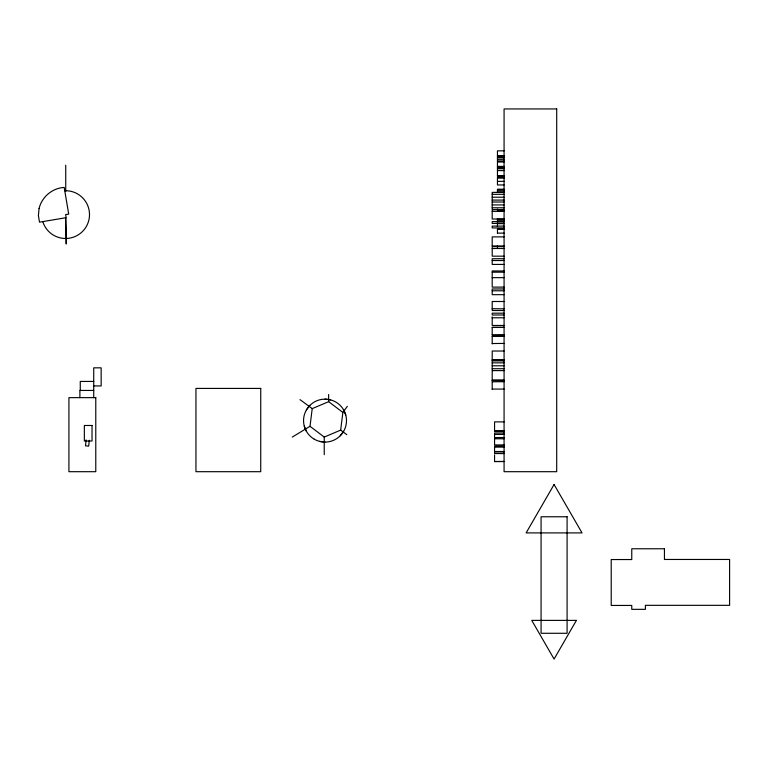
<?xml version="1.0" encoding="UTF-8"?>
<svg xmlns="http://www.w3.org/2000/svg" width="768" height="768" viewBox="0 0 768 768"><rect width="100%" height="100%" fill="white"/><g stroke="black" fill="none" stroke-linecap="round" stroke-linejoin="round"><path stroke-width="1.15" d="M86.122 439.901L85.507 445.814L88.685 446.141L89.299 440.237M310.013 426.307L312.221 408.614L328.646 401.674L342.864 412.426L340.666 430.118L324.24 437.069L310.013 426.307L292.282 437.069M342.864 412.426L347.338 406.349M306.432 409.882L309.84 405.437M340.205 435.792L343.613 431.347M504.077 150.835L497.453 150.835L497.453 156.278M497.453 155.885L504.077 155.885M497.453 155.962L504.077 155.962M504.077 156.586L497.453 156.586L497.453 162L504.077 162M497.453 157.67L504.077 157.67M497.453 159.312L504.077 159.312M497.453 160.944L504.077 160.944M497.453 166.454L504.077 166.454M497.453 166.512L504.077 166.512M504.077 167.05L497.453 167.05L497.453 170.602L504.077 170.602M497.453 167.731L504.077 167.731M497.453 168.739L504.077 168.739M497.453 176.006L504.077 176.006M504.077 176.112L497.453 176.112L497.453 170.928M504.077 177.139L497.453 177.139L497.453 184.954L504.077 184.954M497.453 178.147L504.077 178.147M497.453 181.354L504.077 181.354M504.077 189.216L497.453 189.216L497.453 192.432M497.453 190.31L504.077 190.31M497.453 191.923L504.077 191.923M504.077 192.374L492.202 192.374L492.202 209.654L504.077 209.52M492.202 194.323L504.077 194.323M492.202 197.213L504.077 197.213M492.202 200.083L504.077 200.083M492.202 202.022L504.077 202.022M492.202 204.922L504.077 204.922M492.202 207.782L504.077 207.782M504.077 210.538L497.453 210.538L497.453 209.069M492.202 211.344L504.077 211.344M504.077 219.024L492.202 219.024L492.202 210.461M497.453 219.226L504.077 219.226M497.453 220.685L504.077 220.685M497.453 221.683L504.077 221.683L492.202 221.606L492.202 223.411L504.077 223.411M497.453 223.661L504.077 223.661M504.077 226.109L492.202 226.109L492.202 227.923L504.077 227.952M504.077 228.998L497.453 228.998L497.453 233.338M497.453 229.046L504.077 229.046M497.453 233.117L504.077 233.117M504.077 236.89L492.202 236.89L492.202 246.614L504.077 246.614M492.202 245.942L504.077 245.942M492.202 248.496L504.077 248.496M504.077 256.176L492.202 256.176L492.202 247.613M504.077 258.72L492.202 258.72L492.202 264.422L504.077 264.422M492.202 260.525L504.077 260.525M504.077 270.96L492.202 270.96L492.202 287.117L504.077 287.117M492.202 272.179L504.077 272.179M492.202 277.651L504.077 277.651M504.077 288.97L492.202 288.97L492.202 294.672L504.077 294.672M492.202 290.784L504.077 290.784M504.077 301.498L492.202 301.498L492.202 310.522L504.077 310.522M492.202 308.717L504.077 308.822M504.077 313.181L492.202 313.181L492.202 314.995L504.077 314.995M492.202 317.779L504.077 317.779M504.077 325.459L492.202 325.459L492.202 316.896M504.077 327.341L492.202 327.341L492.202 335.117M492.202 327.437L504.077 327.437M492.202 334.723L504.077 334.627M504.077 336.144L492.202 336.144L492.202 343.92M492.202 336.24L504.077 336.24M492.202 343.526L504.077 343.43M504.077 351.024L492.202 351.024L492.202 360.317L504.077 360.317M492.202 360.01L504.077 360.01M492.202 360.115L504.077 360.115M504.077 360.902L492.202 360.902L492.202 370.608L504.077 370.608M492.202 362.851L504.077 362.851M492.202 365.789L504.077 365.789M492.202 368.717L504.077 368.717M492.202 380.218L504.077 380.218M492.202 380.323L504.077 380.323M504.077 380.525L492.202 380.525L492.202 371.232M93.725 381.437L80.266 381.437L80.266 390.442M492.202 381.782L504.077 381.686M93.725 385.939L101.155 385.939L101.155 367.834L93.725 367.834L93.725 397.642M492.202 389.078L504.077 389.078M93.725 390.442L79.891 390.442L79.891 397.642M504.077 421.882L494.563 421.882L494.563 431.165L504.077 431.117M494.563 430.982L504.077 430.982M504.077 432.97L494.563 432.97L494.563 437.539L504.077 437.539M494.563 434.419L504.077 434.419M494.563 438.768L504.077 438.768M504.077 444.922L494.563 444.922L494.563 438.058M504.077 446.131L494.563 446.131L494.563 451.498L504.077 451.498M494.563 447.11L504.077 447.11M504.077 451.92L494.563 451.92L494.563 453.571L504.077 453.571M494.563 461.491L504.077 461.491L494.563 461.568L494.563 455.002M325.027 399.149L330.576 399.878M319.469 441.35L325.027 442.08M300 399.629L312.221 408.614M340.666 430.118L346.819 434.65M343.613 409.882L345.754 415.056M304.291 426.173L306.432 431.347M65.731 217.747L66.48 238.474A41.453 0.586 -90 0 1 65.645 218.17M497.453 162.384L497.453 166.723M497.453 218.4L497.453 222.701M497.453 223.171L497.453 226.541M497.453 245.942L497.453 247.613M492.202 381.686L492.202 389.472M328.646 394.483L328.646 401.674M324.24 437.069L324.24 454.675M65.731 165.226L65.731 191.482M64.762 190.733A23.885 23.885 0 0 1 89.328 211.67A23.885 23.885 0 0 1 70.618 237.955A23.885 23.885 0 0 1 42.787 221.616M39.072 208.502L38.4 215.587L39.504 222.163L66.144 217.68L65.626 214.608L68.698 214.09L64.214 187.45C52.33 188.026 41.808 196.963 39.072 208.502M554.083 484.493L526.128 532.906L582.038 532.906L554.083 484.493M576.403 620.39L554.083 659.059L531.754 620.39L576.403 620.39M556.704 108.941L504.077 108.941L504.077 471.696L556.704 471.696L556.704 108.941M260.736 388.416L195.955 388.416L195.955 471.696L260.736 471.696L260.736 388.416M95.779 397.642L68.918 397.642L68.918 471.696L95.779 471.696L95.779 397.642M92.026 425.482L84.355 425.482L84.355 441.014L92.026 441.014L92.026 425.482M567.091 516.768L541.075 516.768L541.075 633.283L567.091 633.283L567.091 516.768M664.445 548.774L631.766 548.774L631.766 559.546L611.213 559.546L611.213 605.443L631.766 605.443L631.766 609.341L645.408 609.341L645.408 605.328L729.6 605.328L729.6 559.459L664.445 559.459L664.445 548.774M314.285 439.21A21.466 21.466 0 0 0 346.493 420.614A21.466 21.466 0 0 0 314.285 402.029A21.466 21.466 0 0 0 314.285 439.21"/></g></svg>
